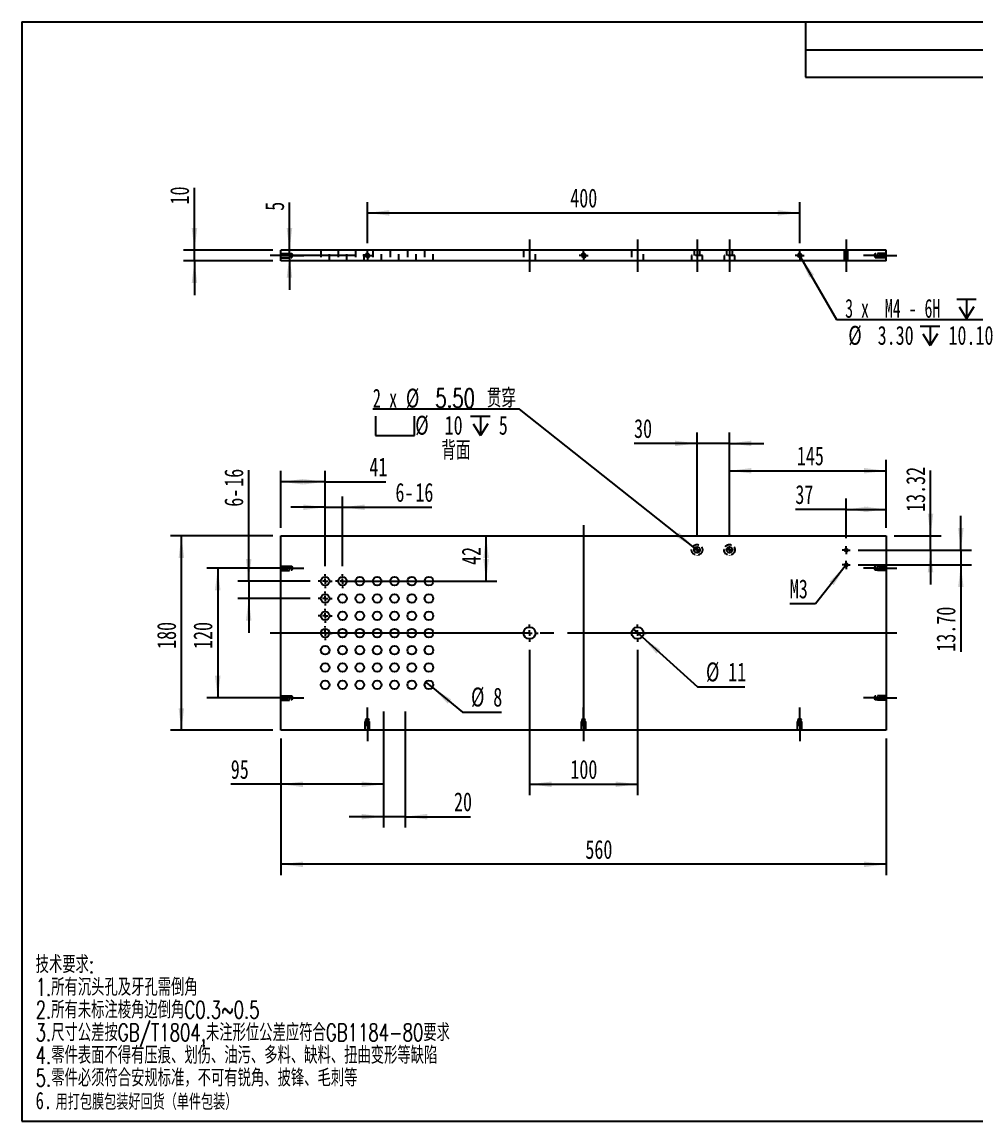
# Model space of a CAD drawing. Extents: x 2 to 292, y 3 to 207.
# Drawn here: x 2.2 to 178.7, y 3.1 to 206.6 of the extents above; entities that cross this region are included whole.
import ezdxf

# ---------------------------------------------------------------- set-up
doc = ezdxf.new("R2010")
doc.units = 0
for name, pattern in [('SLD-中心线', [34.29, 30.48, -1.27, 1.27, -1.27]), ('SLD-实线', [0]), ('SLD-虚线', [1.905, 1.27, -0.635])]:
    doc.linetypes.add(name, pattern=pattern)
doc.layers.get('0').update_dxf_attribs({"linetype": 'CONTINUOUS'})
for name, color, linetype in [('图层7', 7, 'SLD-实线'), ('图框', 7, 'SLD-实线'), ('粗实线', 7, 'SLD-实线')]:
    doc.layers.add(name, color=color, linetype=linetype)
doc.styles.add('SLDTEXTSTYLE0', font='TXT', dxfattribs={"width": 0.7, "bigfont": 'bigfont'})
doc.styles.add('SLDTEXTSTYLE10', font='TXT', dxfattribs={"width": 0.633333})
doc.styles.add('SLDTEXTSTYLE11', font='TXT', dxfattribs={"width": 0.616667})
doc.styles.add('SLDTEXTSTYLE2', font='TXT', dxfattribs={"width": 0.7})
doc.dimstyles.new('SLDDIMSTYLE0', dxfattribs={"dimtxt": 3.5, "dimasz": 4.08, "dimexe": 0, "dimexo": 0.0625, "dimgap": 0.875, "dimtad": 2, "dimlfac": 5, "dimrnd": 1e-09, "dimzin": 12, "dimtxsty": 'SLDTEXTSTYLE2', "dimsah": 1, "dimcen": 0.09, "dimazin": 3, "dimtfac": 1, "dimtofl": 0, "dimtmove": 0, "dimatfit": 3, "dimtolj": 1, "dimtzin": 12})
doc.dimstyles.new('SLDDIMSTYLE1', dxfattribs={"dimtxt": 3.5, "dimasz": 4.08, "dimexe": 0, "dimexo": 0.0625, "dimgap": 0.875, "dimtad": 2, "dimlfac": 5, "dimrnd": 1e-09, "dimzin": 12, "dimtxsty": 'SLDTEXTSTYLE2', "dimsah": 1, "dimcen": 0.09, "dimazin": 3, "dimtfac": 1, "dimtmove": 0, "dimatfit": 3, "dimtolj": 1, "dimtzin": 12})
doc.dimstyles.new('SLDDIMSTYLE2', dxfattribs={"dimtxt": 3.5, "dimasz": 4.08, "dimexe": 0, "dimexo": 0.0625, "dimgap": 0.875, "dimtad": 0, "dimtih": 1, "dimtoh": 1, "dimlfac": 5, "dimrnd": 1e-09, "dimzin": 12, "dimtxsty": 'SLDTEXTSTYLE2', "dimblk1": 'NONE', "dimsah": 1, "dimcen": 0, "dimazin": 3, "dimtfac": 1, "dimtmove": 0, "dimatfit": 3, "dimtolj": 1, "dimtzin": 12})
doc.dimstyles.new('SLDDIMSTYLE3', dxfattribs={"dimtxt": 3.5, "dimasz": 4.08, "dimexe": 0, "dimexo": 0.0625, "dimgap": 0.875, "dimtad": 2, "dimlfac": 5, "dimrnd": 1e-09, "dimzin": 4, "dimtxsty": 'SLDTEXTSTYLE2', "dimsah": 1, "dimcen": 0.09, "dimazin": 3, "dimtfac": 1, "dimtmove": 0, "dimatfit": 3, "dimtolj": 1, "dimtzin": 12})
doc.dimstyles.new('SLDDIMSTYLE4', dxfattribs={"dimtxt": 3.5, "dimasz": 4.08, "dimexe": 0, "dimexo": 0.0625, "dimgap": 0.875, "dimtad": 0, "dimtih": 1, "dimtoh": 1, "dimlfac": 5, "dimrnd": 1e-09, "dimzin": 4, "dimtxsty": 'SLDTEXTSTYLE2', "dimblk1": 'NONE', "dimsah": 1, "dimcen": 0, "dimazin": 3, "dimtfac": 1, "dimtmove": 0, "dimatfit": 3, "dimtolj": 1, "dimtzin": 12})
doc.dimstyles.new('SLDDIMSTYLE5', dxfattribs={"dimtxt": 3.5, "dimasz": 4.08, "dimexe": 0, "dimexo": 0.0625, "dimgap": 0.875, "dimtad": 0, "dimtih": 1, "dimtoh": 1, "dimdec": 6, "dimlfac": 5, "dimrnd": 1e-09, "dimzin": 12, "dimtxsty": 'SLDTEXTSTYLE2', "dimblk1": 'NONE', "dimsah": 1, "dimcen": 0, "dimazin": 3, "dimtfac": 1, "dimtmove": 0, "dimatfit": 3, "dimtolj": 1, "dimtzin": 12})

# ---------------------------------------------------------------- blocks, each defined once
blk = doc.blocks.new('SW_NOTE_3')
at = {"layer": '图层7', "color": 0, "attachment_point": 1}
for s, insert, char_height, style in [('\\M+18B5A术\\M+19776\\M+18B81:', (0, 4.13), 3.2, 'SLDTEXTSTYLE0'), ('1.\\M+18F8A\\M+1974C沉头\\M+18D45\\M+18B79\\M+189E5\\M+18D45\\M+18EF9\\M+1937C\\M+18A70', (0, -0.07), 3.2, 'SLDTEXTSTYLE0'), ('2.\\M+18F8A\\M+1974C\\M+196A2标\\M+1928D棱\\M+18A70边\\M+1937C\\M+18A70C0.3~0.5', (0, -4.27), 3.2, 'SLDTEXTSTYLE0'), ('3.\\M+18EDA\\M+190A1\\M+18CF6\\M+18DB7\\M+188C2GB/T1804,\\M+196A2\\M+1928D\\M+18C60\\M+188CA\\M+18CF6\\M+18DB7应\\M+19584\\M+18D87GB1184-80\\M+19776\\M+18B81', (0, -8.47), 3.2, 'SLDTEXTSTYLE0'), ('4.\\M+197EB\\M+18C8F\\M+1955C\\M+196CA\\M+19573\\M+193BE\\M+1974C压\\M+18DAD\\M+18141划伤\\M+18141\\M+196FB污\\M+18141\\M+191BD\\M+197BF\\M+18141\\M+1E39E\\M+197BF\\M+18141扭\\M+18BC8变\\M+18C60\\M+19399\\M+1E39E\\M+1E89C', (0, -12.67), 3.2, 'SLDTEXTSTYLE0'), ('5.\\M+197EB\\M+18C8F\\M+1954B须\\M+19584\\M+18D87\\M+188C0规标\\M+18F79\\M+18143\\M+19573\\M+189C2\\M+1974C锐\\M+18A70\\M+18141\\M+194E2锋\\M+18141\\M+196D1\\M+18E68\\M+19399', (0, -16.87), 3.2, 'SLDTEXTSTYLE0'), ('6.', (0, -21.07), 3.2, 'SLDTEXTSTYLE2'), ('\\M+19770\\M+191C5\\M+195EF\\M+1968C\\M+195EF\\M+19195\\M+18D44\\M+189F1货\\M+18169单\\M+18C8F\\M+195EF\\M+19195\\M+1816A', (3.72, -21.47), 2.91042, 'SLDTEXTSTYLE0')]:
    blk.add_mtext(s, dxfattribs=dict(at, insert=insert, char_height=char_height, style=style))
blk = doc.blocks.new('_D')
at = {"layer": '图框', "color": 5}
for p, q in [((48.62, 111.44), (29.7, 111.44)), ((31.7, 75.44), (31.7, 111.44)), ((48.62, 75.44), (29.7, 75.44))]:
    blk.add_line(p, q, dxfattribs=at)
for points in [[(31.7, 111.44), (31.19, 107.36), (32.21, 107.36)], [(31.7, 75.44), (32.21, 79.52), (31.19, 79.52)]]:
    blk.add_solid(points, dxfattribs=at)
at = {"layer": '图框', "color": 5, "insert": (27.19, 90.5), "char_height": 3.5, "attachment_point": 1, "rotation": 90, "style": 'SLDTEXTSTYLE2'}
blk.add_mtext('180', dxfattribs=at)
blk = doc.blocks.new('_D_1')
at = {"layer": '图框', "color": 5}
for p, q in [((50.12, 73.94), (50.12, 48.62)), ((162.12, 73.94), (162.12, 48.62)), ((162.12, 50.62), (50.12, 50.62))]:
    blk.add_line(p, q, dxfattribs=at)
for points in [[(50.12, 50.62), (54.2, 50.11), (54.2, 51.13)], [(162.12, 50.62), (158.04, 51.13), (158.04, 50.11)]]:
    blk.add_solid(points, dxfattribs=at)
at = {"layer": '图框', "color": 5, "insert": (106.46, 55.13), "char_height": 3.5, "attachment_point": 1, "style": 'SLDTEXTSTYLE2'}
blk.add_mtext('560', dxfattribs=at)
blk = doc.blocks.new('_D_2')
at = {"layer": '图框', "color": 5}
for p, q in [((50.64, 105.44), (36.43, 105.44)), ((38.43, 105.44), (38.43, 81.44)), ((50.64, 81.44), (36.43, 81.44))]:
    blk.add_line(p, q, dxfattribs=at)
for points in [[(38.43, 105.44), (37.92, 101.36), (38.94, 101.36)], [(38.43, 81.44), (38.94, 85.52), (37.92, 85.52)]]:
    blk.add_solid(points, dxfattribs=at)
at = {"layer": '图框', "color": 5, "insert": (33.92, 90.49), "char_height": 3.5, "attachment_point": 1, "rotation": 90, "style": 'SLDTEXTSTYLE2'}
blk.add_mtext('120', dxfattribs=at)
blk = doc.blocks.new('_D_3')
at = {"layer": '图框', "color": 5}
for p, q in [((96.12, 90.34), (96.12, 63.44)), ((116.12, 90.34), (116.12, 63.44)), ((96.12, 65.44), (116.12, 65.44))]:
    blk.add_line(p, q, dxfattribs=at)
for points in [[(96.12, 65.44), (100.2, 64.93), (100.2, 65.95)], [(116.12, 65.44), (112.04, 65.95), (112.04, 64.93)]]:
    blk.add_solid(points, dxfattribs=at)
at = {"layer": '图框', "color": 5, "insert": (103.68, 69.95), "char_height": 3.5, "attachment_point": 1, "style": 'SLDTEXTSTYLE2'}
blk.add_mtext('100', dxfattribs=at)
blk = doc.blocks.new('_D_4')
at = {"layer": '图框', "color": 5}
for p, q in [((69.12, 78.94), (69.12, 63.44)), ((50.12, 73.94), (50.12, 63.44)), ((50.12, 65.44), (40.84, 65.44)), ((69.12, 65.44), (50.12, 65.44))]:
    blk.add_line(p, q, dxfattribs=at)
for points in [[(50.12, 65.44), (54.2, 64.93), (54.2, 65.95)], [(69.12, 65.44), (65.04, 65.95), (65.04, 64.93)]]:
    blk.add_solid(points, dxfattribs=at)
at = {"layer": '图框', "color": 5, "insert": (40.84, 69.95), "char_height": 3.5, "attachment_point": 1, "style": 'SLDTEXTSTYLE2'}
blk.add_mtext('95', dxfattribs=at)
blk = doc.blocks.new('_D_5')
at = {"layer": '图框', "color": 5}
for p, q in [((69.12, 78.94), (69.12, 57.44)), ((73.12, 78.94), (73.12, 57.44)), ((69.12, 59.44), (62.77, 59.44)), ((73.12, 59.44), (69.12, 59.44)), ((73.12, 59.44), (85.22, 59.44))]:
    blk.add_line(p, q, dxfattribs=at)
for points in [[(69.12, 59.44), (65.04, 59.95), (65.04, 58.93)], [(73.12, 59.44), (77.2, 58.93), (77.2, 59.95)]]:
    blk.add_solid(points, dxfattribs=at)
at = {"layer": '图框', "color": 5, "insert": (82.15, 63.95), "char_height": 3.5, "attachment_point": 1, "style": 'SLDTEXTSTYLE2'}
blk.add_mtext('20', dxfattribs=at)
blk = doc.blocks.new('_D_6')
at = {"layer": '图框', "color": 5}
for p, q in [((115.3, 94.18), (116.94, 92.71)), ((116.94, 92.71), (127.19, 83.48)), ((127.19, 83.48), (135.96, 83.48))]:
    blk.add_line(p, q, dxfattribs=at)
blk.add_solid([(116.94, 92.71), (119.63, 89.6), (120.31, 90.35)], dxfattribs=at)
at = {"layer": '图框', "color": 5, "char_height": 3.5, "attachment_point": 1, "style": 'SLDTEXTSTYLE2'}
for s, insert in [('%%c', (128.78, 88)), ('11', (132.89, 87.99))]:
    blk.add_mtext(s, dxfattribs=dict(at, insert=insert))
blk = doc.blocks.new('_NONE')
blk = doc.blocks.new('_D_7')
at = {"layer": '图框', "color": 5}
for p, q in [((170.33, 111.44), (170.33, 123.55)), ((163.62, 111.44), (172.33, 111.44)), ((170.33, 108.78), (170.33, 111.44)), ((156.97, 108.78), (172.33, 108.78)), ((170.33, 108.78), (170.33, 102.43))]:
    blk.add_line(p, q, dxfattribs=at)
for points in [[(170.33, 111.44), (170.84, 115.52), (169.82, 115.52)], [(170.33, 108.78), (169.82, 104.7), (170.84, 104.7)]]:
    blk.add_solid(points, dxfattribs=at)
at = {"layer": '图框', "color": 5, "insert": (165.82, 115.87), "char_height": 3.5, "attachment_point": 1, "rotation": 90, "style": 'SLDTEXTSTYLE2'}
blk.add_mtext('13.32', dxfattribs=at)
blk = doc.blocks.new('_D_8')
at = {"layer": '图框', "color": 5}
for p, q in [((175.94, 108.78), (175.94, 115.13)), ((156.97, 108.78), (177.94, 108.78)), ((175.94, 108.78), (175.94, 106.04)), ((156.97, 106.04), (177.94, 106.04)), ((175.94, 106.04), (175.94, 89.99))]:
    blk.add_line(p, q, dxfattribs=at)
for points in [[(175.94, 108.78), (176.45, 112.86), (175.44, 112.86)], [(175.94, 106.04), (175.44, 101.96), (176.45, 101.96)]]:
    blk.add_solid(points, dxfattribs=at)
at = {"layer": '图框', "color": 5, "insert": (171.43, 89.99), "char_height": 3.5, "attachment_point": 1, "rotation": 90, "style": 'SLDTEXTSTYLE2'}
blk.add_mtext('13.70', dxfattribs=at)
blk = doc.blocks.new('_D_9')
at = {"layer": '图框', "color": 5}
for p, q in [((154.72, 111.03), (154.72, 118.33)), ((162.12, 112.94), (162.12, 118.33)), ((154.72, 116.33), (145.32, 116.33)), ((154.72, 116.33), (162.12, 116.33))]:
    blk.add_line(p, q, dxfattribs=at)
for points in [[(154.72, 116.33), (158.8, 115.82), (158.8, 116.84)], [(162.12, 116.33), (158.04, 116.84), (158.04, 115.82)]]:
    blk.add_solid(points, dxfattribs=at)
at = {"layer": '图框', "color": 5, "insert": (145.32, 120.84), "char_height": 3.5, "attachment_point": 1, "style": 'SLDTEXTSTYLE2'}
blk.add_mtext('37', dxfattribs=at)
blk = doc.blocks.new('_D_10')
at = {"layer": '图框', "color": 5}
for p, q in [((133.12, 111.39), (133.12, 125.48)), ((162.12, 112.94), (162.12, 125.48)), ((133.12, 123.48), (162.12, 123.48))]:
    blk.add_line(p, q, dxfattribs=at)
for points in [[(133.12, 123.48), (137.2, 122.98), (137.2, 123.99)], [(162.12, 123.48), (158.04, 123.99), (158.04, 122.98)]]:
    blk.add_solid(points, dxfattribs=at)
at = {"layer": '图框', "color": 5, "insert": (145.6, 128), "char_height": 3.5, "attachment_point": 1, "style": 'SLDTEXTSTYLE2'}
blk.add_mtext('145', dxfattribs=at)
blk = doc.blocks.new('_D_11')
at = {"layer": '图框', "color": 5}
for p, q in [((127.12, 111.39), (127.12, 130.55)), ((133.12, 111.39), (133.12, 130.55)), ((127.12, 128.55), (115.47, 128.55)), ((133.12, 128.55), (127.12, 128.55)), ((133.12, 128.55), (139.47, 128.55))]:
    blk.add_line(p, q, dxfattribs=at)
for points in [[(127.12, 128.55), (123.04, 129.06), (123.04, 128.04)], [(133.12, 128.55), (137.2, 128.04), (137.2, 129.06)]]:
    blk.add_solid(points, dxfattribs=at)
at = {"layer": '图框', "color": 5, "insert": (115.47, 133.06), "char_height": 3.5, "attachment_point": 1, "style": 'SLDTEXTSTYLE2'}
blk.add_mtext('30', dxfattribs=at)
blk = doc.blocks.new('_D_12')
at = {"layer": '图框', "color": 5}
for p, q in [((154.91, 106.27), (154.53, 105.8)), ((154.53, 105.8), (149.04, 98.86)), ((149.04, 98.86), (144.29, 98.86))]:
    blk.add_line(p, q, dxfattribs=at)
blk.add_solid([(154.53, 105.8), (151.6, 102.92), (152.4, 102.29)], dxfattribs=at)
at = {"layer": '图框', "color": 5, "insert": (144.29, 103.37), "char_height": 3.5, "attachment_point": 1, "style": 'SLDTEXTSTYLE2'}
blk.add_mtext('M3', dxfattribs=at)
blk = doc.blocks.new('SW_SYMBOL_HOLE_SPOT')
at = {"layer": '图框', "color": 0}
for p, q in [((0, 875), (0, 75)), ((1600, 75), (1600, 875)), ((0, 75), (1600, 75))]:
    blk.add_line(p, q, dxfattribs=at)
blk = doc.blocks.new('SW_SYMBOL_HOLE_DEPTH')
at = {"layer": '图框', "color": 0}
for p, q in [((0, 875), (800, 875)), ((100, 555), (400, 75)), ((400, 875), (400, 75)), ((700, 555), (400, 75))]:
    blk.add_line(p, q, dxfattribs=at)
blk = doc.blocks.new('_D_13')
at = {"layer": '图框', "color": 5}
for p, q in [((94.27, 134.86), (67.12, 134.86)), ((126.69, 109.18), (94.27, 134.86)), ((127.55, 108.5), (126.69, 109.18))]:
    blk.add_line(p, q, dxfattribs=at)
blk.add_solid([(126.69, 109.18), (123.81, 112.12), (123.17, 111.32)], dxfattribs=at)
at = {"layer": '图框', "color": 5, "xscale": 0.004511737089201878, "yscale": 0.004511737089201878, "zscale": 0.004511737089201878}
for name, p in [('SW_SYMBOL_HOLE_SPOT', (67.61, 129.67)), ('SW_SYMBOL_HOLE_DEPTH', (85.23, 129.67))]:
    blk.add_blockref(name, p, dxfattribs=at)
at = {"layer": '图框', "color": 5, "char_height": 3.5, "attachment_point": 1}
for s, insert, style in [('2 x', (67.12, 138.67), 'SLDTEXTSTYLE10'), ('%%c', (73.25, 138.69), 'SLDTEXTSTYLE2'), ('5.50 贯\\M+190FA', (78.68, 138.67), 'SLDTEXTSTYLE0'), ('%%c', (74.98, 133.67), 'SLDTEXTSTYLE2'), ('10', (80.41, 133.66), 'SLDTEXTSTYLE2'), ('5', (90.44, 133.66), 'SLDTEXTSTYLE2')]:
    blk.add_mtext(s, dxfattribs=dict(at, insert=insert, style=style))
blk = doc.blocks.new('_D_14')
at = {"layer": '图框', "color": 5}
for p, q in [((58.32, 105.84), (58.32, 118.72)), ((61.52, 105.84), (61.52, 118.72)), ((58.32, 116.72), (51.97, 116.72)), ((58.32, 116.72), (61.52, 116.72)), ((61.52, 116.72), (78.07, 116.72))]:
    blk.add_line(p, q, dxfattribs=at)
for points in [[(58.32, 116.72), (54.24, 117.23), (54.24, 116.22)], [(61.52, 116.72), (65.6, 116.22), (65.6, 117.23)]]:
    blk.add_solid(points, dxfattribs=at)
at = {"layer": '图框', "color": 5, "char_height": 3.5, "attachment_point": 1, "style": 'SLDTEXTSTYLE2'}
for s, insert in [('6-', (71.31, 121.24)), ('16', (75, 121.24))]:
    blk.add_mtext(s, dxfattribs=dict(at, insert=insert))
blk = doc.blocks.new('_D_15')
at = {"layer": '图框', "color": 5}
for p, q in [((44.16, 103.04), (44.16, 123.59)), ((55.52, 103.04), (42.16, 103.04)), ((44.16, 103.04), (44.16, 99.84)), ((55.52, 99.84), (42.16, 99.84)), ((44.16, 99.84), (44.16, 93.49))]:
    blk.add_line(p, q, dxfattribs=at)
for points in [[(44.16, 103.04), (44.66, 107.12), (43.65, 107.12)], [(44.16, 99.84), (43.65, 95.76), (44.66, 95.76)]]:
    blk.add_solid(points, dxfattribs=at)
at = {"layer": '图框', "color": 5, "char_height": 3.5, "attachment_point": 1, "rotation": 90, "style": 'SLDTEXTSTYLE2'}
for s, insert in [('16', (39.64, 120.52)), ('6-', (39.64, 116.83))]:
    blk.add_mtext(s, dxfattribs=dict(at, insert=insert))
blk = doc.blocks.new('_D_16')
at = {"layer": '图框', "color": 5}
for p, q in [((50.12, 112.94), (50.12, 123.44)), ((58.32, 105.84), (58.32, 123.44)), ((58.32, 121.44), (50.12, 121.44)), ((58.32, 121.44), (69.56, 121.44))]:
    blk.add_line(p, q, dxfattribs=at)
for points in [[(50.12, 121.44), (54.2, 120.93), (54.2, 121.95)], [(58.32, 121.44), (54.24, 121.95), (54.24, 120.93)]]:
    blk.add_solid(points, dxfattribs=at)
at = {"layer": '图框', "color": 5, "insert": (66.49, 125.95), "char_height": 3.5, "attachment_point": 1, "style": 'SLDTEXTSTYLE2'}
blk.add_mtext('41', dxfattribs=at)
blk = doc.blocks.new('_D_17')
at = {"layer": '图框', "color": 5}
for p, q in [((88.09, 103.04), (88.09, 111.44)), ((61.12, 103.04), (90.09, 103.04))]:
    blk.add_line(p, q, dxfattribs=at)
for points in [[(88.09, 111.44), (87.58, 107.36), (88.6, 107.36)], [(88.09, 103.04), (88.6, 107.12), (87.58, 107.12)]]:
    blk.add_solid(points, dxfattribs=at)
at = {"layer": '图框', "color": 5, "insert": (83.58, 106.04), "char_height": 3.5, "attachment_point": 1, "rotation": 90, "style": 'SLDTEXTSTYLE2'}
blk.add_mtext('42', dxfattribs=at)
blk = doc.blocks.new('_D_18')
at = {"layer": '图框', "color": 5}
for p, q in [((76.9, 84.35), (78.14, 83.34)), ((78.14, 83.34), (83.71, 78.82)), ((83.71, 78.82), (90.95, 78.82))]:
    blk.add_line(p, q, dxfattribs=at)
blk.add_solid([(78.14, 83.34), (80.99, 80.37), (81.63, 81.16)], dxfattribs=at)
at = {"layer": '图框', "color": 5, "char_height": 3.5, "attachment_point": 1, "style": 'SLDTEXTSTYLE2'}
for s, insert in [('%%c', (85.3, 83.35)), ('8', (89.41, 83.33))]:
    blk.add_mtext(s, dxfattribs=dict(at, insert=insert))
blk = doc.blocks.new('SW_CENTERMARKSYMBOL_0')
at = {"layer": '图框', "color": 0}
for p, q in [((-1, 0), (-1.6, 0)), ((0, 0), (-0.5, 0)), ((0, 1), (0, 1.6)), ((0, 0), (0, 0.5)), ((0, 0), (0, -0.5)), ((0, 0), (0.5, 0)), ((1, 0), (1.6, 0)), ((0, -1), (0, -1.6))]:
    blk.add_line(p, q, dxfattribs=at)
blk = doc.blocks.new('SW_CENTERMARKSYMBOL_1')
at = {"layer": '图框', "color": 0}
for p, q in [((-1, 0), (-1.6, 0)), ((0, 0), (-0.5, 0)), ((0, 1), (0, 1.6)), ((0, 0), (0, 0.5)), ((0, 0), (0, -0.5)), ((0, 0), (0.5, 0)), ((1, 0), (1.6, 0)), ((0, -1), (0, -1.6))]:
    blk.add_line(p, q, dxfattribs=at)
blk = doc.blocks.new('SW_CENTERMARKSYMBOL_2')
at = {"layer": '图框', "color": 0}
for p, q in [((-0.5, 0), (-0.75, 0)), ((0, 0), (-0.5, 0)), ((0, 0.5), (0, 0.75)), ((0, 0), (0, 0.5)), ((0, 0), (0, -0.5)), ((0, 0), (0.5, 0)), ((0.5, 0), (0.75, 0)), ((0, -0.5), (0, -0.75))]:
    blk.add_line(p, q, dxfattribs=at)
blk = doc.blocks.new('SW_CENTERMARKSYMBOL_3')
at = {"layer": '图框', "color": 0}
for p, q in [((-0.5, 0), (-0.75, 0)), ((0, 0), (-0.5, 0)), ((0, 0.5), (0, 0.75)), ((0, 0), (0, 0.5)), ((0, 0), (0, -0.5)), ((0, 0), (0.5, 0)), ((0.5, 0), (0.75, 0)), ((0, -0.5), (0, -0.75))]:
    blk.add_line(p, q, dxfattribs=at)
blk = doc.blocks.new('SW_CENTERMARKSYMBOL_4')
at = {"layer": '图框', "color": 0}
for p, q in [((-1, 0), (-1.05, 0)), ((0, 0), (-0.5, 0)), ((0, 1), (0, 1.05)), ((0, 0), (0, 0.5)), ((0, 0), (0, -0.5)), ((0, 0), (0.5, 0)), ((1, 0), (1.05, 0)), ((0, -1), (0, -1.05))]:
    blk.add_line(p, q, dxfattribs=at)
blk = doc.blocks.new('SW_CENTERMARKSYMBOL_5')
at = {"layer": '图框', "color": 0}
for p, q in [((-1, 0), (-1.05, 0)), ((0, 0), (-0.5, 0)), ((0, 1), (0, 1.05)), ((0, 0), (0, 0.5)), ((0, 0), (0, -0.5)), ((0, 0), (0.5, 0)), ((1, 0), (1.05, 0)), ((0, -1), (0, -1.05))]:
    blk.add_line(p, q, dxfattribs=at)
blk = doc.blocks.new('SW_CENTERMARKSYMBOL_6')
at = {"layer": '图框', "color": 0}
for p, q in [((-1, 0), (-1.3, 0)), ((0, 0), (-0.5, 0)), ((0, 1), (0, 1.3)), ((0, 0), (0, 0.5)), ((0, 0), (0, -0.5)), ((0, 0), (0.5, 0)), ((1, 0), (1.3, 0)), ((0, -1), (0, -1.3))]:
    blk.add_line(p, q, dxfattribs=at)
blk = doc.blocks.new('SW_CENTERMARKSYMBOL_7')
at = {"layer": '图框', "color": 0}
for p, q in [((-1, 0), (-1.3, 0)), ((0, 0), (-0.5, 0)), ((0, 1), (0, 1.3)), ((0, 0), (0, 0.5)), ((0, 0), (0, -0.5)), ((0, 0), (0.5, 0)), ((1, 0), (1.3, 0)), ((0, -1), (0, -1.3))]:
    blk.add_line(p, q, dxfattribs=at)
blk = doc.blocks.new('SW_CENTERMARKSYMBOL_8')
at = {"layer": '图框', "color": 0}
for p, q in [((-1, 0), (-1.3, 0)), ((0, 0), (-0.5, 0)), ((0, 1), (0, 1.3)), ((0, 0), (0, 0.5)), ((0, 0), (0, -0.5)), ((0, 0), (0.5, 0)), ((1, 0), (1.3, 0)), ((0, -1), (0, -1.3))]:
    blk.add_line(p, q, dxfattribs=at)
blk = doc.blocks.new('SW_CENTERMARKSYMBOL_9')
at = {"layer": '图框', "color": 0}
for p, q in [((-1, 0), (-1.3, 0)), ((0, 0), (-0.5, 0)), ((0, 1), (0, 1.3)), ((0, 0), (0, 0.5)), ((0, 0), (0, -0.5)), ((0, 0), (0.5, 0)), ((1, 0), (1.3, 0)), ((0, -1), (0, -1.3))]:
    blk.add_line(p, q, dxfattribs=at)
blk = doc.blocks.new('SW_CENTERMARKSYMBOL_10')
at = {"layer": '图框', "color": 0}
for p, q in [((-1, 0), (-1.3, 0)), ((0, 0), (-0.5, 0)), ((0, 1), (0, 1.3)), ((0, 0), (0, 0.5)), ((0, 0), (0, -0.5)), ((0, 0), (0.5, 0)), ((1, 0), (1.3, 0)), ((0, -1), (0, -1.3))]:
    blk.add_line(p, q, dxfattribs=at)
blk = doc.blocks.new('_D_21')
at = {"layer": '图框', "color": 5}
for p, q in [((66.12, 165.65), (66.12, 173.22)), ((146.12, 165.65), (146.12, 173.22)), ((66.12, 171.22), (146.12, 171.22))]:
    blk.add_line(p, q, dxfattribs=at)
for points in [[(66.12, 171.22), (70.2, 170.71), (70.2, 171.73)], [(146.12, 171.22), (142.04, 171.73), (142.04, 170.71)]]:
    blk.add_solid(points, dxfattribs=at)
at = {"layer": '图框', "color": 5, "insert": (103.66, 175.73), "char_height": 3.5, "attachment_point": 1, "style": 'SLDTEXTSTYLE2'}
blk.add_mtext('400', dxfattribs=at)
blk = doc.blocks.new('_D_22')
at = {"layer": '图框', "color": 5}
for p, q in [((34.12, 164.32), (34.12, 175.86)), ((48.62, 164.32), (32.12, 164.32)), ((34.12, 162.32), (34.12, 164.32)), ((48.62, 162.32), (32.12, 162.32)), ((34.12, 162.32), (34.12, 155.97))]:
    blk.add_line(p, q, dxfattribs=at)
for points in [[(34.12, 164.32), (34.63, 168.4), (33.61, 168.4)], [(34.12, 162.32), (33.61, 158.24), (34.63, 158.24)]]:
    blk.add_solid(points, dxfattribs=at)
at = {"layer": '图框', "color": 5, "insert": (29.61, 172.78), "char_height": 3.5, "attachment_point": 1, "rotation": 90, "style": 'SLDTEXTSTYLE2'}
blk.add_mtext('10', dxfattribs=at)
blk = doc.blocks.new('_D_23')
at = {"layer": '图框', "color": 5}
for p, q in [((51.7, 164.32), (51.7, 173.15)), ((63.79, 163.32), (49.7, 163.32)), ((51.7, 163.32), (51.7, 164.32)), ((51.7, 163.32), (51.7, 156.97))]:
    blk.add_line(p, q, dxfattribs=at)
for points in [[(51.7, 164.32), (52.21, 168.4), (51.19, 168.4)], [(51.7, 163.32), (51.19, 159.24), (52.21, 159.24)]]:
    blk.add_solid(points, dxfattribs=at)
at = {"layer": '图框', "color": 5, "insert": (47.19, 171.62), "char_height": 3.5, "attachment_point": 1, "rotation": 90, "style": 'SLDTEXTSTYLE2'}
blk.add_mtext('5', dxfattribs=at)
blk = doc.blocks.new('_D_24')
at = {"layer": '图框', "color": 5}
for p, q in [((145.95, 163.6), (146.28, 163.03)), ((146.28, 163.03), (152.94, 151.5)), ((152.94, 151.5), (182.13, 151.5))]:
    blk.add_line(p, q, dxfattribs=at)
blk.add_solid([(146.28, 163.03), (147.88, 159.25), (148.76, 159.75)], dxfattribs=at)
at = {"layer": '图框', "color": 5, "xscale": 0.004511737089201878, "yscale": 0.004511737089201878, "zscale": 0.004511737089201878}
for p in [(175.17, 151.32), (168.44, 146.31)]:
    blk.add_blockref('SW_SYMBOL_HOLE_DEPTH', p, dxfattribs=at)
at = {"layer": '图框', "color": 5, "char_height": 3.5, "attachment_point": 1}
for s, insert, style in [('3 x  M4 - 6H', (154.53, 155.31), 'SLDTEXTSTYLE11'), ('8', (180.38, 155.31), 'SLDTEXTSTYLE2'), ('%%c', (155.12, 150.31), 'SLDTEXTSTYLE2'), ('3.30', (160.55, 150.3), 'SLDTEXTSTYLE2'), ('10.10', (173.65, 150.3), 'SLDTEXTSTYLE2')]:
    blk.add_mtext(s, dxfattribs=dict(at, insert=insert, style=style))
blk = doc.blocks.new('SW_CENTERMARKSYMBOL_13')
at = {"layer": '图框', "color": 0}
for p, q in [((-0.5, 0), (-0.83, 0)), ((0, 0), (-0.5, 0)), ((0, 0.5), (0, 0.83)), ((0, 0), (0, 0.5)), ((0, 0), (0, -0.5)), ((0, 0), (0.5, 0)), ((0.5, 0), (0.83, 0)), ((0, -0.5), (0, -0.83))]:
    blk.add_line(p, q, dxfattribs=at)
blk = doc.blocks.new('SW_CENTERMARKSYMBOL_14')
at = {"layer": '图框', "color": 0}
for p, q in [((-0.5, 0), (-0.83, 0)), ((0, 0), (-0.5, 0)), ((0, 0.5), (0, 0.83)), ((0, 0), (0, 0.5)), ((0, 0), (0, -0.5)), ((0, 0), (0.5, 0)), ((0.5, 0), (0.83, 0)), ((0, -0.5), (0, -0.83))]:
    blk.add_line(p, q, dxfattribs=at)
blk = doc.blocks.new('SW_CENTERMARKSYMBOL_15')
at = {"layer": '图框', "color": 0}
for p, q in [((-0.5, 0), (-0.83, 0)), ((0, 0), (-0.5, 0)), ((0, 0.5), (0, 0.83)), ((0, 0), (0, 0.5)), ((0, 0), (0, -0.5)), ((0, 0), (0.5, 0)), ((0.5, 0), (0.83, 0)), ((0, -0.5), (0, -0.83))]:
    blk.add_line(p, q, dxfattribs=at)

msp = doc.modelspace()

# ---------------------------------------------------------------- linework, layer by layer
at = {"color": 7, "linetype": 'SLD-实线'}
for p, q in [((50.11938253, 162.31917145), (50.11938253, 164.3191714)), ((162.119383, 164.3191714), (50.11938253, 164.3191714)), ((50.11938277, 163.71917143), (51.71938277, 163.71917143)), ((50.11938277, 163.71917143), (51.71938277, 163.71917143)), ((50.11938277, 162.91917143), (51.71938277, 162.91917143)), ((50.11938277, 162.91917143), (51.71938277, 162.91917143)), ((154.41938277, 162.31917143), (154.41938277, 164.31917143)), ((154.41938277, 162.31917143), (154.41938277, 164.31917143)), ((155.01938277, 162.31917143), (155.01938277, 164.31917143)), ((155.01938277, 162.31917143), (155.01938277, 164.31917143)), ((162.11938277, 163.71917143), (160.51938277, 163.71917143)), ((162.11938277, 163.71917143), (160.51938277, 163.71917143)), ((162.11938277, 162.91917143), (160.51938277, 162.91917143)), ((162.11938277, 162.91917143), (160.51938277, 162.91917143)), ((162.119383, 162.31917145), (162.119383, 164.3191714)), ((162.119383, 162.31917145), (50.11938253, 162.31917145)), ((50.11938253, 111.44226036), (162.119383, 111.44226036)), ((50.11938253, 75.44225893), (50.11938253, 111.44226036)), ((162.119383, 111.44226036), (162.119383, 75.44225893)), ((50.11938277, 105.84225965), (51.71938277, 105.84225965)), ((162.11938277, 105.84225965), (160.51938277, 105.84225965)), ((50.11938277, 105.04225965), (51.71938277, 105.04225965)), ((162.11938277, 105.04225965), (160.51938277, 105.04225965)), ((50.11938277, 81.84225965), (51.71938277, 81.84225965)), ((162.11938277, 81.84225965), (160.51938277, 81.84225965)), ((50.11938277, 81.04225965), (51.71938277, 81.04225965)), ((162.11938277, 81.04225965), (160.51938277, 81.04225965)), ((162.119383, 75.44225893), (50.11938253, 75.44225893)), ((65.71938277, 75.44225965), (65.71938277, 77.04225965)), ((66.51938277, 75.44225965), (66.51938277, 77.04225965)), ((105.71938277, 75.44225965), (105.71938277, 77.04225965)), ((106.51938277, 75.44225965), (106.51938277, 77.04225965)), ((145.71938277, 75.44225965), (145.71938277, 77.04225965)), ((146.51938277, 75.44225965), (146.51938277, 77.04225965))]:
    msp.add_line(p, q, dxfattribs=at)
at = {"color": 7, "linetype": 'SLD-虚线'}
for p, q in [((52.13938394, 163.64917142), (50.11938253, 163.64917142)), ((50.11938253, 162.98917143), (52.13938394, 162.98917143)), ((51.71938277, 162.91917143), (51.71938277, 163.71917143)), ((51.71938277, 162.91917143), (51.71938277, 163.71917143)), ((52.13938394, 162.98917143), (52.13938394, 163.64917142)), ((52.33766475, 163.31917143), (52.13938394, 163.64917142)), ((52.13938394, 162.98917143), (52.33766475, 163.31917143)), ((57.51938262, 164.3191714), (57.51938262, 162.31917145)), ((59.11938289, 162.31917145), (59.11938289, 164.3191714)), ((60.71938315, 164.3191714), (60.71938315, 162.31917145)), ((62.31938341, 162.31917145), (62.31938341, 164.3191714)), ((63.91938367, 164.3191714), (63.91938367, 162.31917145)), ((65.51938393, 162.31917145), (65.51938393, 164.3191714)), ((67.1193842, 164.3191714), (67.1193842, 162.31917145)), ((68.71938148, 162.31917145), (68.71938148, 164.3191714)), ((70.31938174, 164.3191714), (70.31938174, 162.31917145)), ((71.919382, 162.31917145), (71.919382, 164.3191714)), ((73.51938227, 164.3191714), (73.51938227, 162.31917145)), ((75.11938253, 162.31917145), (75.11938253, 164.3191714)), ((76.71938279, 164.3191714), (76.71938279, 162.31917145)), ((78.31938305, 162.31917145), (78.31938305, 164.3191714)), ((95.01938262, 164.3191714), (95.01938262, 162.31917145)), ((97.21938261, 162.31917145), (97.21938261, 164.3191714)), ((115.01938292, 164.3191714), (115.01938292, 162.31917145)), ((117.21938291, 162.31917145), (117.21938291, 164.3191714)), ((128.11938265, 163.31917143), (126.11938306, 163.31917143)), ((126.11938306, 163.31917143), (126.11938306, 162.31917145)), ((126.56938323, 164.3191714), (126.56938323, 163.31917143)), ((127.66938248, 163.31917143), (127.66938248, 164.3191714)), ((128.11938265, 162.31917145), (128.11938265, 163.31917143)), ((134.11938289, 163.31917143), (132.11938181, 163.31917143)), ((132.11938181, 163.31917143), (132.11938181, 162.31917145)), ((132.56938198, 164.3191714), (132.56938198, 163.31917143)), ((133.66938272, 163.31917143), (133.66938272, 164.3191714)), ((134.11938289, 162.31917145), (134.11938289, 163.31917143)), ((154.46938315, 164.3191714), (154.46938315, 162.31917145)), ((154.96938267, 162.31917145), (154.96938267, 164.3191714)), ((160.09938159, 163.64917142), (159.90110078, 163.31917143)), ((159.90110078, 163.31917143), (160.09938159, 162.98917143)), ((160.09938159, 163.64917142), (160.09938159, 163.31917143)), ((162.119383, 163.64917142), (160.09938159, 163.64917142)), ((160.09938159, 163.31917143), (160.09938159, 162.98917143)), ((160.09938159, 162.98917143), (162.119383, 162.98917143)), ((160.51938277, 163.71917143), (160.51938277, 162.91917143)), ((160.51938277, 163.71917143), (160.51938277, 162.91917143)), ((51.71938277, 105.04225965), (51.71938277, 105.84225965)), ((160.51938277, 105.84225965), (160.51938277, 105.04225965)), ((52.13938394, 105.77225975), (50.11938253, 105.77225975)), ((50.11938253, 105.11225976), (52.13938394, 105.11225976)), ((52.13938394, 105.11225976), (52.13938394, 105.77225975)), ((52.33766475, 105.44225938), (52.13938394, 105.77225975)), ((52.13938394, 105.11225976), (52.33766475, 105.44225938)), ((160.09938159, 105.77225975), (159.90110078, 105.44225938)), ((159.90110078, 105.44225938), (160.09938159, 105.11225976)), ((160.09938159, 105.77225975), (160.09938159, 105.11225976)), ((162.119383, 105.77225975), (160.09938159, 105.77225975)), ((160.09938159, 105.11225976), (162.119383, 105.11225976)), ((52.13938394, 81.77225954), (50.11938253, 81.77225954)), ((51.71938277, 81.04225965), (51.71938277, 81.84225965)), ((52.13938394, 81.11225955), (52.13938394, 81.77225954)), ((52.33766475, 81.44225992), (52.13938394, 81.77225954)), ((52.13938394, 81.11225955), (52.33766475, 81.44225992)), ((160.09938159, 81.77225954), (159.90110078, 81.44225992)), ((159.90110078, 81.44225992), (160.09938159, 81.11225955)), ((160.09938159, 81.77225954), (160.09938159, 81.11225955)), ((162.119383, 81.77225954), (160.09938159, 81.77225954)), ((160.51938277, 81.84225965), (160.51938277, 81.04225965)), ((50.11938253, 81.11225955), (52.13938394, 81.11225955)), ((160.09938159, 81.11225955), (162.119383, 81.11225955)), ((66.11938217, 77.66054414), (65.78938403, 77.46226035)), ((66.44938329, 77.46226035), (65.78938403, 77.46226035)), ((65.78938403, 77.46226035), (65.78938403, 75.44225893)), ((66.44938329, 77.46226035), (66.11938217, 77.66054414)), ((66.44938329, 75.44225893), (66.44938329, 77.46226035)), ((106.11938277, 77.66054414), (105.78938277, 77.46226035)), ((106.44938276, 77.46226035), (105.78938277, 77.46226035)), ((105.78938277, 77.46226035), (105.78938277, 75.44225893)), ((106.44938276, 77.46226035), (106.11938277, 77.66054414)), ((106.44938276, 75.44225893), (106.44938276, 77.46226035)), ((146.11938336, 77.66054414), (145.78938225, 77.46226035)), ((146.4493815, 77.46226035), (145.78938225, 77.46226035)), ((145.78938225, 77.46226035), (145.78938225, 75.44225893)), ((146.4493815, 77.46226035), (146.11938336, 77.66054414)), ((146.4493815, 75.44225893), (146.4493815, 77.46226035)), ((66.51938277, 77.04225965), (65.71938277, 77.04225965)), ((106.51938277, 77.04225965), (105.71938277, 77.04225965)), ((146.51938277, 77.04225965), (145.71938277, 77.04225965))]:
    msp.add_line(p, q, dxfattribs=at)
at = {"color": 7, "linetype": 'SLD-实线'}
for centre, radius in [((66.11938277, 163.31917143), 0.33), ((106.11938277, 163.31917143), 0.33), ((146.11938277, 163.31917143), 0.33), ((127.11938277, 108.84225965), 0.55), ((133.11938277, 108.84225965), 0.55), ((154.71938277, 108.77865965), 0.25), ((154.71938277, 106.03865965), 0.25), ((58.31938277, 103.04225965), 0.8), ((61.51938277, 103.04225965), 0.8), ((64.71938277, 103.04225965), 0.8), ((67.91938277, 103.04225965), 0.8), ((71.11938277, 103.04225965), 0.8), ((74.31938277, 103.04225965), 0.8), ((77.51938277, 103.04225965), 0.8), ((58.31938277, 99.84225965), 0.8), ((61.51938277, 99.84225965), 0.8), ((64.71938277, 99.84225965), 0.8), ((67.91938277, 99.84225965), 0.8), ((71.11938277, 99.84225965), 0.8), ((74.31938277, 99.84225965), 0.8), ((77.51938277, 99.84225965), 0.8), ((58.31938277, 96.64225965), 0.8), ((61.51938277, 96.64225965), 0.8), ((64.71938277, 96.64225965), 0.8), ((67.91938277, 96.64225965), 0.8), ((71.11938277, 96.64225965), 0.8), ((74.31938277, 96.64225965), 0.8), ((77.51938277, 96.64225965), 0.8), ((58.31938277, 93.44225965), 0.8), ((61.51938277, 93.44225965), 0.8), ((64.71938277, 93.44225965), 0.8), ((67.91938277, 93.44225965), 0.8), ((71.11938277, 93.44225965), 0.8), ((74.31938277, 93.44225965), 0.8), ((77.51938277, 93.44225965), 0.8), ((96.11938277, 93.44225965), 1.1), ((116.11938277, 93.44225965), 1.1), ((58.31938277, 90.24225965), 0.8), ((61.51938277, 90.24225965), 0.8), ((64.71938277, 90.24225965), 0.8), ((67.91938277, 90.24225965), 0.8), ((71.11938277, 90.24225965), 0.8), ((74.31938277, 90.24225965), 0.8), ((77.51938277, 90.24225965), 0.8), ((58.31938277, 87.04225965), 0.8), ((61.51938277, 87.04225965), 0.8), ((64.71938277, 87.04225965), 0.8), ((67.91938277, 87.04225965), 0.8), ((71.11938277, 87.04225965), 0.8), ((74.31938277, 87.04225965), 0.8), ((77.51938277, 87.04225965), 0.8), ((58.31938277, 83.84225965), 0.8), ((61.51938277, 83.84225965), 0.8), ((64.71938277, 83.84225965), 0.8), ((67.91938277, 83.84225965), 0.8), ((71.11938277, 83.84225965), 0.8), ((74.31938277, 83.84225965), 0.8), ((77.51938277, 83.84225965), 0.8)]:
    msp.add_circle(centre, radius, dxfattribs=at)
at = {"color": 7, "linetype": 'SLD-虚线'}
for centre in [(127.11938277, 108.84225965), (133.11938277, 108.84225965)]:
    msp.add_circle(centre, 1, dxfattribs=at)
at = {"color": 7, "linetype": 'SLD-实线'}
for centre, radius in [((66.11938277, 163.31917143), 0.4), ((106.11938277, 163.31917143), 0.4), ((146.11938277, 163.31917143), 0.4), ((154.71938277, 108.77865965), 0.3), ((154.71938277, 106.03865965), 0.3)]:
    msp.add_arc(centre, radius, 255, 195, dxfattribs=at)
at = {"layer": '图层7', "color": 5}
for p, q in [((147.20335433, 206.5709215), (147.20335433, 196.35433538)), ((147.20335433, 201.44208283), (292.20335529, 201.44208283)), ((147.20335433, 196.35433538), (292.20335529, 196.35433538))]:
    msp.add_line(p, q, dxfattribs=at)
at = {"layer": '图框', "color": 5, "linetype": 'SLD-中心线', "ltscale": 2}
for p, q in [((96.11938277, 166.31917143), (96.11938277, 160.31917143)), ((116.11938277, 166.31917143), (116.11938277, 160.31917143)), ((127.11938277, 166.31917143), (127.11938277, 163.31917143)), ((133.11938277, 166.31917143), (133.11938277, 163.31917143)), ((154.71938277, 166.31917143), (154.71938277, 160.31917143)), ((52.13938277, 163.31917143), (48.11938277, 163.31917143)), ((52.13938277, 163.31917143), (54.33766677, 163.31917143)), ((127.11938277, 163.31917143), (127.11938277, 160.31917143)), ((133.11938277, 163.31917143), (133.11938277, 160.31917143)), ((160.09938277, 163.31917143), (157.90109876, 163.31917143)), ((160.09938277, 163.31917143), (164.11938277, 163.31917143)), ((106.11938277, 113.44225965), (106.11938277, 75.44225965)), ((52.13938277, 105.44225965), (48.11938277, 105.44225965)), ((52.13938277, 105.44225965), (54.33766677, 105.44225965)), ((160.09938277, 105.44225965), (157.90109876, 105.44225965)), ((160.09938277, 105.44225965), (164.11938277, 105.44225965)), ((164.11938277, 93.44225965), (48.11938277, 93.44225965)), ((52.13938277, 81.44225965), (48.11938277, 81.44225965)), ((52.13938277, 81.44225965), (54.33766677, 81.44225965)), ((160.09938277, 81.44225965), (157.90109876, 81.44225965)), ((160.09938277, 81.44225965), (164.11938277, 81.44225965)), ((66.11938277, 77.46225965), (66.11938277, 79.66054365)), ((106.11938277, 77.46225965), (106.11938277, 79.66054365)), ((146.11938277, 77.46225965), (146.11938277, 79.66054365)), ((66.11938277, 77.46225965), (66.11938277, 73.44225965)), ((106.11938277, 77.46225965), (106.11938277, 73.44225965)), ((146.11938277, 77.46225965), (146.11938277, 73.44225965))]:
    msp.add_line(p, q, dxfattribs=at)
at = {"layer": '粗实线', "color": 5}
for p, q in [((2.20335337, 206.5709215), (2.20335337, 3.09596976)), ((2.20335337, 206.5709215), (292.20335529, 206.5709215)), ((2.20335337, 3.09596976), (292.20335529, 3.09596976))]:
    msp.add_line(p, q, dxfattribs=at)

# ---------------------------------------------------------------- block references
at = {"layer": '图层7', "color": 5}
msp.add_blockref('SW_NOTE_3', (4.72820809, 29.56181952), dxfattribs=at)
at = {"layer": '图框', "color": 5}
for name, p in [('SW_CENTERMARKSYMBOL_13', (66.11938277, 163.31917143)), ('SW_CENTERMARKSYMBOL_15', (106.11938277, 163.31917143)), ('SW_CENTERMARKSYMBOL_14', (146.11938277, 163.31917143)), ('SW_CENTERMARKSYMBOL_4', (127.11938277, 108.84225965)), ('SW_CENTERMARKSYMBOL_5', (133.11938277, 108.84225965)), ('SW_CENTERMARKSYMBOL_3', (154.71938277, 108.77865965)), ('SW_CENTERMARKSYMBOL_2', (154.71938277, 106.03865965)), ('SW_CENTERMARKSYMBOL_9', (58.31938277, 103.04225965)), ('SW_CENTERMARKSYMBOL_10', (61.51938277, 103.04225965)), ('SW_CENTERMARKSYMBOL_8', (58.31938277, 99.84225965)), ('SW_CENTERMARKSYMBOL_7', (58.31938277, 96.64225965)), ('SW_CENTERMARKSYMBOL_6', (58.31938277, 93.44225965)), ('SW_CENTERMARKSYMBOL_0', (96.11938277, 93.44225965)), ('SW_CENTERMARKSYMBOL_1', (116.11938277, 93.44225965))]:
    msp.add_blockref(name, p, dxfattribs=at)

# ---------------------------------------------------------------- texts
at = {"layer": '图框', "color": 5, "insert": (79.80685703, 129.00762963), "char_height": 3.5, "attachment_point": 1, "style": 'SLDTEXTSTYLE0'}
msp.add_mtext('\\M+19477\\M+196CA', dxfattribs=at)

# ---------------------------------------------------------------- dimensions: what is measured, and where the dimension line sits
at = {"layer": '图框', "color": 5}
for base, p1, p2, dimstyle, picture, middle in [((34.11938277, 164.31917143), (50.11938277, 162.31917143), (50.11938277, 164.31917143), 'SLDDIMSTYLE1', '_D_22', (34.11938277, 174.31917143)), ((51.70239766, 164.31917143), (65.28938277, 163.31917143), (50.11938277, 164.31917143), 'SLDDIMSTYLE1', '_D_23', (51.70239766, 172.38435344)), ((170.33139012, 111.44225965), (155.46938277, 108.77865965), (162.11938277, 111.44225965), 'SLDDIMSTYLE1', '_D_7', (170.33139012, 119.71150509)), ((175.94463412, 106.03865965), (155.46938277, 108.77865965), (155.46938277, 106.03865965), 'SLDDIMSTYLE3', '_D_8', (175.94463412, 93.82846387)), ((31.69765728, 111.44225965), (50.11938277, 75.44225965), (50.11938277, 111.44225965), 'SLDDIMSTYLE0', '_D', (31.69765728, 92.79854679)), ((88.0927137, 111.44225965), (59.61938277, 103.04225965), (50.11938277, 111.44225965), 'SLDDIMSTYLE0', '_D_17', (88.0927137, 107.57944243)), ((38.42806075, 81.44225965), (52.13938277, 105.44225965), (52.13938277, 81.44225965), 'SLDDIMSTYLE0', '_D_2', (38.42806075, 92.79854679))]:
    dim = msp.add_linear_dim(base=base, p1=p1, p2=p2, angle=90, dimstyle=dimstyle, dxfattribs=at)
    dim.commit()
    dim.dimension.update_dxf_attribs({"geometry": picture, "text_midpoint": middle, "dimtype": 160})
for base, p1, p2, dimstyle, picture, middle in [((146.11938277, 171.22278901), (66.11938277, 164.14917143), (146.11938277, 164.14917143), 'SLDDIMSTYLE0', '_D_21', (105.964018, 171.22278901)), ((127.11938277, 128.5518051), (133.11938277, 109.89225965), (127.11938277, 109.89225965), 'SLDDIMSTYLE1', '_D_11', (117.00862919, 128.5518051)), ((162.11938277, 123.48466785), (133.11938277, 109.89225965), (162.11938277, 111.44225965), 'SLDDIMSTYLE0', '_D_10', (147.89970843, 123.48466785)), ((50.11938277, 121.44225965), (58.31938277, 104.34225965), (50.11938277, 111.44225965), 'SLDDIMSTYLE0', '_D_16', (68.02698825, 121.44225965)), ((162.11938277, 116.33141682), (154.71938277, 109.52865965), (162.11938277, 111.44225965), 'SLDDIMSTYLE0', '_D_9', (146.85537459, 116.33141682)), ((116.11938277, 65.44225965), (96.11938277, 91.84225965), (116.11938277, 91.84225965), 'SLDDIMSTYLE0', '_D_3', (105.97949388, 65.44225965)), ((50.11938277, 65.44225965), (69.11938277, 80.44225965), (50.11938277, 75.44225965), 'SLDDIMSTYLE0', '_D_4', (42.37588427, 65.44225965)), ((69.11938277, 59.44225965), (73.11938277, 80.44225965), (69.11938277, 80.44225965), 'SLDDIMSTYLE1', '_D_5', (83.68703155, 59.44225965)), ((50.11938277, 50.62145589), (162.11938277, 75.44225965), (50.11938277, 75.44225965), 'SLDDIMSTYLE0', '_D_1', (108.75990421, 50.62145589))]:
    dim = msp.add_linear_dim(base=base, p1=p1, p2=p2, dimstyle=dimstyle, dxfattribs=at)
    dim.commit()
    dim.dimension.update_dxf_attribs({"geometry": picture, "text_midpoint": middle, "dimtype": 160})
dim = msp.add_diameter_dim_2p(p1=(145.9544, 163.60496976), p2=(146.28436553, 163.03337309), text='3 x  M4 - 6H {\\fGDT;x} 8\\P%%c 3.30 {\\fGDT;x} 10.10\\P', dimstyle='SLDDIMSTYLE5', override={"dimpost": '<>'}, dxfattribs=at)
dim.commit()
dim.dimension.update_dxf_attribs({"geometry": '_D_24', "text_midpoint": (168.33180623, 150.80319609), "dimtype": 163})
dim = msp.add_diameter_dim_2p(p1=(127.55051087, 108.50075041), p2=(126.68825466, 109.18376889), text='2 x <> 贯穿\\P{\\fGDT;v}%%c 10 {\\fGDT;x} 5\\P', dimstyle='SLDDIMSTYLE4', dxfattribs=at)
dim.commit()
dim.dimension.update_dxf_attribs({"geometry": '_D_13', "text_midpoint": (79.90379786, 134.16130048), "dimtype": 163})
dim = msp.add_linear_dim(base=(44.15569418, 99.84225965), p1=(57.01938277, 103.04225965), p2=(57.01938277, 99.84225965), angle=90, text='6-<>', dimstyle='SLDDIMSTYLE1', dxfattribs=at)
dim.commit()
dim.dimension.update_dxf_attribs({"geometry": '_D_15', "text_midpoint": (44.15569418, 120.20701104), "dimtype": 160})
dim = msp.add_linear_dim(base=(61.51938277, 116.7245363), p1=(58.31938277, 104.34225965), p2=(61.51938277, 104.34225965), text='6-<>', dimstyle='SLDDIMSTYLE1', dxfattribs=at)
dim.commit()
dim.dimension.update_dxf_attribs({"geometry": '_D_14', "text_midpoint": (74.68749769, 116.7245363), "dimtype": 160})
for p1, p2, picture, middle in [((154.90543995, 106.273995), (154.53332559, 105.8033243), '_D_12', (145.87030673, 101.023888)), ((115.30189016, 94.17826633), (116.93687538, 92.70625297), '_D_6', (132.37071758, 86.41042148)), ((76.89802171, 84.34615492), (78.14074382, 83.33836438), '_D_18', (88.12207629, 81.75571932))]:
    dim = msp.add_diameter_dim_2p(p1=p1, p2=p2, dimstyle='SLDDIMSTYLE2', dxfattribs=at)
    dim.commit()
    dim.dimension.update_dxf_attribs({"geometry": picture, "text_midpoint": middle, "dimtype": 163})

doc.saveas('drawing.dxf')
